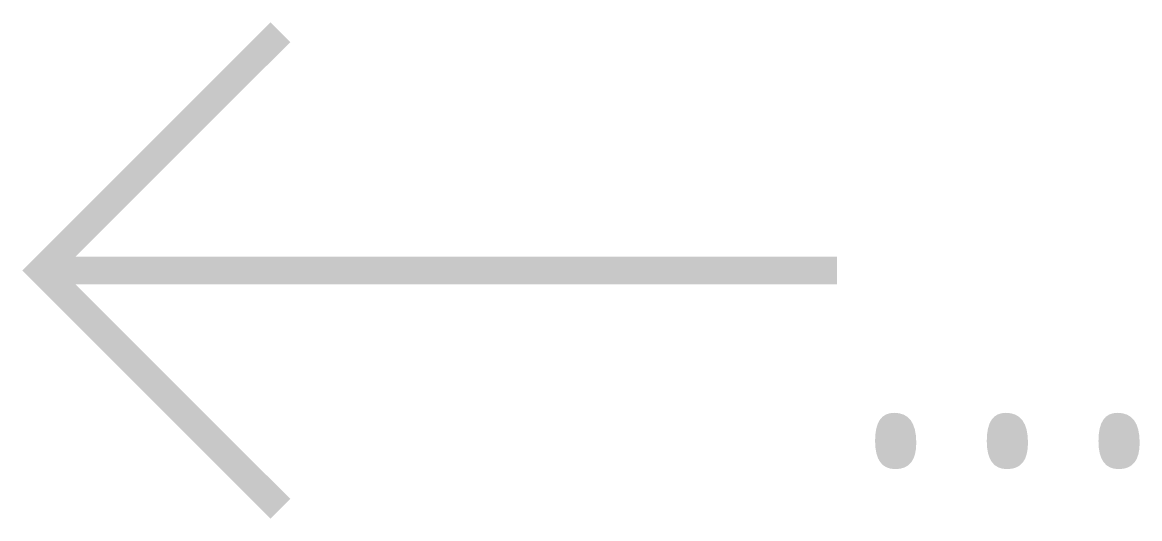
# Model space of a CAD drawing. Extents: x -10.2 to 3.8, y -3.1 to 3.1.
import ezdxf
from ezdxf.enums import TextEntityAlignment as Align

# ---------------------------------------------------------------- set-up
doc = ezdxf.new("R2010")
doc.units = 0
doc.styles.add('NLCS-ISO', font='NLCS-ISO.ttf', dxfattribs={"height": 0.0025})

msp = doc.modelspace()

# ---------------------------------------------------------------- hatches: boundary and pattern name
h = msp.add_hatch(color=256)
h.dxf.hatch_style = 1
h.paths.add_polyline_path([(-10.247, 0), (-7.124, -3.124), (-6.876, -2.876), (-9.578, -0.175), (0, -0.175), (0, 0.175), (-9.578, 0.175), (-6.876, 2.876), (-7.124, 3.124)])

# ---------------------------------------------------------------- texts
at = {"lineweight": 50, "style": 'NLCS-ISO'}
msp.add_attdef('...', text='...', height=5, dxfattribs=at).set_placement((0.037, 0), align=Align.MIDDLE_LEFT)

doc.saveas('drawing.dxf')
